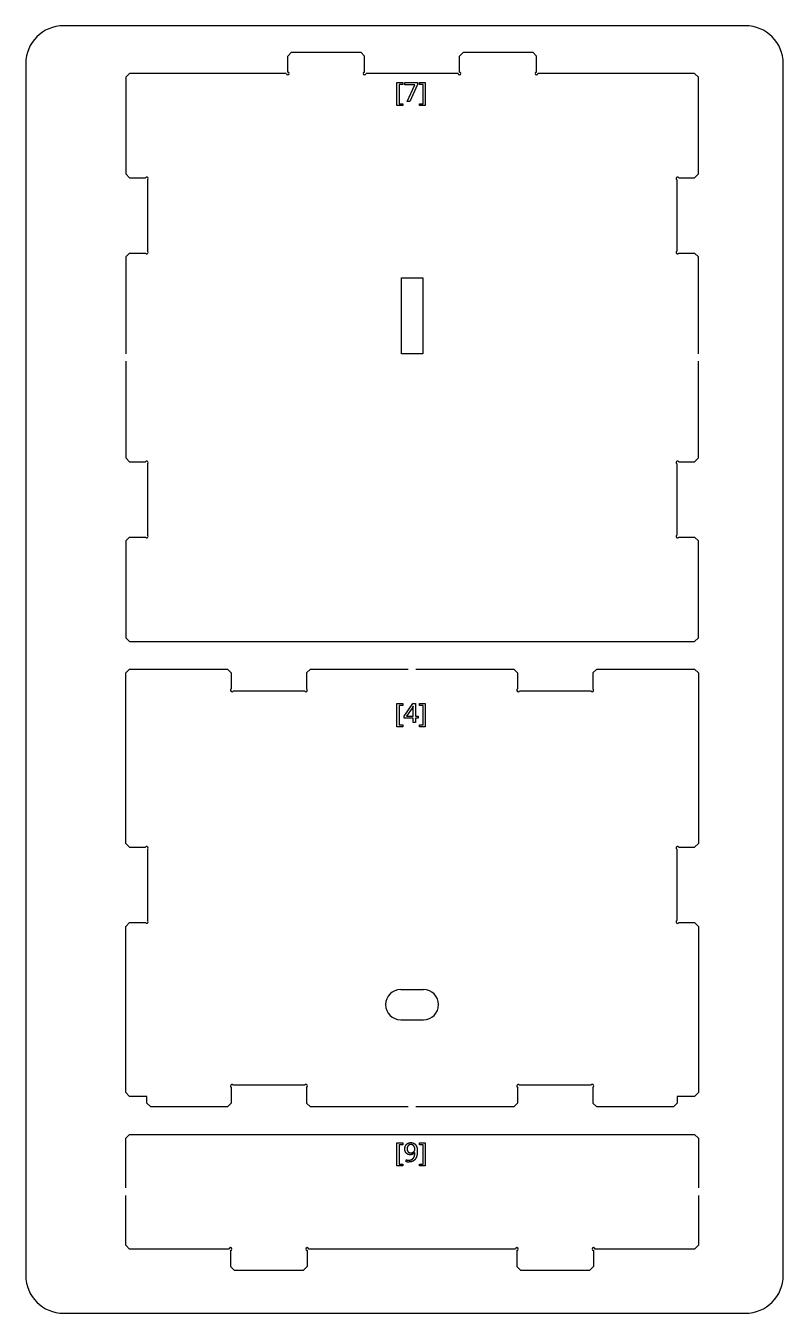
# Model space of a CAD drawing. Header units: millimetres. Extents: x 0 to 201, y 0 to 341.
# Drawn here: x 0 to 100, y 171 to 341 of the extents above; entities that cross this region are included whole.
import ezdxf

# ---------------------------------------------------------------- set-up
doc = ezdxf.new("R2010")
doc.units = ezdxf.units.MM
for name, color, linetype in [('Sketch', 7, 'CONTINUOUS'), ('Sketch004', 7, 'CONTINUOUS'), ('Sketch007', 7, 'CONTINUOUS'), ('Sketch009', 7, 'CONTINUOUS'), ('Sketch012', 7, 'CONTINUOUS')]:
    doc.layers.add(name, color=color, linetype=linetype)

msp = doc.modelspace()

# ---------------------------------------------------------------- linework, layer by layer
at = {"layer": 'Sketch'}
for p, q in [((95, 341), (5, 341)), ((0, 336), (0, 176)), ((100, 176), (100, 336)), ((5, 171), (95, 171))]:
    msp.add_line(p, q, dxfattribs=at)
for centre, start, end in [((5, 336), 90, 180), ((95, 336), 0, 90), ((5, 176), 180, -90), ((95, 176), -90, 0)]:
    msp.add_arc(centre, 5, start, end, dxfattribs=at)
at = {"layer": 'Sketch004'}
for p, q in [((13.7, 256.04), (13.2, 255.54)), ((13.2, 233.03), (13.2, 255.54)), ((13.7, 256.04), (26.62, 256.04)), ((26.62, 256.04), (27.12, 255.54)), ((27.12, 255.54), (27.12, 253.44)), ((37.57, 256.04), (37.08, 255.54)), ((37.08, 255.54), (37.08, 253.44)), ((37.57, 256.04), (50.5, 256.04)), ((51.5, 256.04), (64.42, 256.04)), ((64.92, 255.54), (64.42, 256.04)), ((64.92, 255.54), (64.92, 253.44)), ((75.37, 256.04), (74.88, 255.54)), ((74.88, 255.54), (74.88, 253.44)), ((75.37, 256.04), (88.3, 256.04)), ((88.8, 255.54), (88.3, 256.04)), ((88.8, 255.54), (88.8, 233.03)), ((27.4, 253.17), (36.8, 253.17)), ((65.2, 253.17), (74.6, 253.17)), ((13.2, 233.03), (13.7, 232.53)), ((88.3, 232.53), (88.8, 233.03)), ((13.7, 232.53), (15.79, 232.53)), ((16.07, 232.26), (16.07, 222.86)), ((85.94, 232.26), (85.94, 222.86)), ((86.21, 232.53), (88.3, 232.53)), ((13.7, 222.58), (13.2, 222.08)), ((13.2, 200.14), (13.2, 222.08)), ((13.7, 222.58), (15.79, 222.58)), ((86.21, 222.58), (88.3, 222.58)), ((88.8, 222.08), (88.3, 222.58)), ((88.8, 222.08), (88.8, 200.14)), ((49.5, 213.75), (52.5, 213.75)), ((49.5, 209.75), (52.5, 209.75)), ((27.12, 200.83), (27.12, 198.74)), ((36.81, 201.11), (27.39, 201.11)), ((37.08, 200.83), (37.08, 198.74)), ((64.92, 200.83), (64.92, 198.74)), ((74.61, 201.11), (65.19, 201.11)), ((74.88, 200.83), (74.88, 198.74)), ((13.7, 199.64), (13.2, 200.14)), ((16, 199.64), (13.7, 199.64)), ((16, 198.74), (16, 199.64)), ((88.3, 199.64), (86, 199.64)), ((86, 199.64), (86, 198.74)), ((88.3, 199.64), (88.8, 200.14)), ((16, 198.74), (16.5, 198.24)), ((26.62, 198.24), (16.5, 198.24)), ((27.12, 198.74), (26.62, 198.24)), ((37.08, 198.74), (37.57, 198.24)), ((50.5, 198.24), (37.57, 198.24)), ((64.42, 198.24), (51.5, 198.24)), ((64.92, 198.74), (64.42, 198.24)), ((74.88, 198.74), (75.37, 198.24)), ((85.5, 198.24), (75.37, 198.24)), ((85.5, 198.24), (86, 198.74))]:
    msp.add_line(p, q, dxfattribs=at)
for centre, radius, start, end in [((27.23, 253.27), 0.2, 120, -90), ((36.97, 253.27), 0.2, -90, 60), ((65.03, 253.27), 0.2, 120, -90), ((74.77, 253.27), 0.2, -90, 60), ((27.23, 253.27), 0.2, -90, -30), ((36.97, 253.27), 0.2, -150, -90), ((65.03, 253.27), 0.2, -90, -30), ((74.77, 253.27), 0.2, -150, -90), ((15.96, 232.43), 0.2, 0, 150), ((15.96, 232.43), 0.2, -60, 0), ((86.04, 232.43), 0.2, 30, -120), ((15.96, 222.68), 0.2, 0, 60), ((86.04, 222.68), 0.2, 120, -30), ((15.96, 222.68), 0.2, -150, 0), ((49.5, 211.75), 2, 90, -90), ((52.5, 211.75), 2, -90, 90)]:
    msp.add_arc(centre, radius, start, end, dxfattribs=at)
for centre, start_param, end_param in [((27.22, 201.01), 5.235988, 1.570796), ((27.22, 201.01), 1.570796, 2.617994), ((36.98, 201.01), 4.712389, 1.047198), ((36.98, 201.01), 3.665191, 4.712389), ((65.02, 201.01), 5.235988, 1.570796), ((65.02, 201.01), 1.570796, 2.617994), ((74.78, 201.01), 4.712389, 1.047198), ((74.78, 201.01), 3.665191, 4.712389)]:
    msp.add_ellipse(centre, major_axis=(0, 0.208), ratio=0.939693, start_param=start_param, end_param=end_param, dxfattribs=at)
at = {"layer": 'Sketch007'}
for p, q in [((35.09, 337.5), (34.59, 337)), ((34.59, 334.89), (34.59, 337)), ((35.09, 337.5), (44.23, 337.5)), ((44.73, 337), (44.23, 337.5)), ((44.73, 334.89), (44.73, 337)), ((57.77, 337.5), (57.27, 337)), ((57.27, 334.89), (57.27, 337)), ((57.77, 337.5), (66.92, 337.5)), ((67.42, 337), (66.92, 337.5)), ((67.42, 334.89), (67.42, 337)), ((13.7, 334.7), (13.2, 334.2)), ((13.2, 334.2), (13.2, 321.43)), ((34.4, 334.7), (13.7, 334.7)), ((57.08, 334.7), (44.92, 334.7)), ((88.3, 334.7), (67.6, 334.7)), ((88.8, 334.2), (88.3, 334.7)), ((88.8, 321.43), (88.8, 334.2)), ((13.2, 321.43), (13.7, 320.93)), ((88.3, 320.93), (88.8, 321.43)), ((13.7, 320.93), (15.79, 320.93)), ((16.07, 320.65), (16.07, 311.25)), ((85.94, 320.65), (85.94, 311.25)), ((86.21, 320.93), (88.3, 320.93)), ((13.7, 310.98), (13.2, 310.48)), ((13.2, 310.48), (13.2, 297.7)), ((13.7, 310.98), (15.79, 310.98)), ((86.21, 310.98), (88.3, 310.98)), ((88.8, 310.48), (88.3, 310.98)), ((88.8, 297.7), (88.8, 310.48)), ((49.6, 297.7), (49.6, 307.7)), ((49.6, 307.7), (52.4, 307.7)), ((52.4, 307.7), (52.4, 297.7)), ((52.4, 297.7), (49.6, 297.7)), ((13.2, 296.7), (13.2, 283.93)), ((88.8, 283.93), (88.8, 296.7)), ((13.2, 283.93), (13.7, 283.43)), ((88.3, 283.43), (88.8, 283.93)), ((13.7, 283.43), (15.79, 283.43)), ((16.07, 283.15), (16.07, 273.75)), ((85.94, 283.15), (85.94, 273.75)), ((86.21, 283.43), (88.3, 283.43)), ((13.2, 272.98), (13.7, 273.48)), ((13.2, 272.98), (13.2, 260.2)), ((13.7, 273.48), (15.79, 273.48)), ((86.21, 273.48), (88.3, 273.48)), ((88.8, 272.98), (88.3, 273.48)), ((88.8, 260.2), (88.8, 272.98)), ((13.7, 259.7), (13.2, 260.2)), ((88.3, 259.7), (88.8, 260.2)), ((13.7, 259.7), (88.3, 259.7))]:
    msp.add_line(p, q, dxfattribs=at)
for centre, radius, start, end in [((34.59, 334.7), 0.187, 180, 0), ((34.59, 334.7), 0.187, 0, 90), ((44.73, 334.7), 0.187, 90, 180), ((44.73, 334.7), 0.187, 180, 0), ((57.27, 334.7), 0.187, 180, 0), ((57.27, 334.7), 0.187, 0, 90), ((67.42, 334.7), 0.187, 90, 180), ((67.42, 334.7), 0.187, 180, 0), ((15.96, 320.82), 0.2, 0, 150), ((15.96, 320.82), 0.2, -60, 0), ((86.04, 320.82), 0.2, 30, -120), ((15.96, 311.08), 0.2, 0, 60), ((86.04, 311.08), 0.2, 120, -30), ((15.96, 311.08), 0.2, -150, 0), ((15.96, 283.32), 0.2, 0, 150), ((15.96, 283.32), 0.2, -60, 0), ((86.04, 283.32), 0.2, 30, -120), ((15.96, 273.58), 0.2, 0, 60), ((86.04, 273.58), 0.2, 120, -30), ((15.96, 273.58), 0.2, -150, 0)]:
    msp.add_arc(centre, radius, start, end, dxfattribs=at)
at = {"layer": 'Sketch009'}
for p, q in [((13.7, 194.6), (13.2, 194.1)), ((13.2, 187.54), (13.2, 194.1)), ((13.7, 194.6), (88.3, 194.6)), ((88.3, 194.6), (88.8, 194.1)), ((88.8, 194.1), (88.8, 187.54)), ((13.2, 179.98), (13.2, 186.54)), ((88.8, 186.54), (88.8, 179.98)), ((13.2, 179.98), (13.7, 179.48)), ((26.84, 179.48), (13.7, 179.48)), ((27.02, 179.29), (27.02, 177.18)), ((37.17, 179.29), (37.17, 177.18)), ((64.64, 179.48), (37.36, 179.48)), ((64.83, 179.29), (64.83, 177.18)), ((74.97, 179.29), (74.97, 177.18)), ((88.3, 179.48), (75.16, 179.48)), ((88.8, 179.98), (88.3, 179.48)), ((27.02, 177.18), (27.52, 176.68)), ((36.67, 176.68), (37.17, 177.18)), ((64.83, 177.18), (65.33, 176.68)), ((74.97, 177.18), (74.47, 176.68)), ((27.52, 176.68), (36.67, 176.68)), ((65.33, 176.68), (74.47, 176.68))]:
    msp.add_line(p, q, dxfattribs=at)
for centre, start, end in [((27.02, 179.48), 0, 180), ((27.02, 179.48), -90, 0), ((37.17, 179.48), 0, 180), ((37.17, 179.48), 180, -90), ((64.83, 179.48), 0, 180), ((64.83, 179.48), -90, 0), ((74.97, 179.48), 0, 180), ((74.97, 179.48), 180, -90)]:
    msp.add_arc(centre, 0.187, start, end, dxfattribs=at)
at = {"layer": 'Sketch012'}
for p, q in [((49, 330.45), (49, 333.5)), ((49, 333.5), (49.78, 333.5)), ((49.78, 333.25), (49.3, 333.25)), ((49.3, 333.25), (49.3, 330.7)), ((49.78, 333.5), (49.78, 333.25)), ((50.03, 333.22), (50.03, 333.5)), ((50.03, 333.5), (51.7, 333.5)), ((51.37, 333.22), (50.03, 333.22)), ((50.35, 331), (51.37, 333.22)), ((51.7, 333.26), (50.69, 331)), ((51.7, 333.5), (51.7, 333.26)), ((51.97, 333.25), (51.97, 333.5)), ((51.97, 333.5), (52.75, 333.5)), ((52.45, 333.25), (51.97, 333.25)), ((52.45, 330.7), (52.45, 333.25)), ((52.75, 333.5), (52.75, 330.45)), ((49.78, 330.45), (49, 330.45)), ((49.3, 330.7), (49.78, 330.7)), ((49.78, 330.7), (49.78, 330.45)), ((50.69, 331), (50.35, 331)), ((51.97, 330.7), (52.45, 330.7)), ((51.97, 330.45), (51.97, 330.7)), ((52.75, 330.45), (51.97, 330.45)), ((49, 248.45), (49, 251.5)), ((49, 251.5), (49.78, 251.5)), ((49.78, 251.25), (49.3, 251.25)), ((49.3, 251.25), (49.3, 248.7)), ((49.78, 251.5), (49.78, 251.25)), ((49.95, 249.83), (51.12, 251.51)), ((51, 250.91), (50.25, 249.84)), ((51.12, 251.51), (51.44, 251.51)), ((51.14, 249.84), (51.14, 250.63)), ((51.16, 251.18), (51.15, 251.18)), ((51.44, 251.51), (51.44, 249.84)), ((51.97, 251.25), (51.97, 251.5)), ((51.97, 251.5), (52.75, 251.5)), ((52.45, 251.25), (51.97, 251.25)), ((52.45, 248.7), (52.45, 251.25)), ((52.75, 251.5), (52.75, 248.45)), ((49.78, 248.45), (49, 248.45)), ((49.3, 248.7), (49.78, 248.7)), ((49.78, 248.7), (49.78, 248.45)), ((49.95, 249.57), (49.95, 249.83)), ((51.14, 249.57), (49.95, 249.57)), ((50.25, 249.84), (51.14, 249.84)), ((51.14, 249), (51.14, 249.57)), ((51.44, 249), (51.14, 249)), ((51.44, 249.84), (51.81, 249.84)), ((51.81, 249.57), (51.44, 249.57)), ((51.44, 249.57), (51.44, 249)), ((51.81, 249.84), (51.81, 249.57)), ((51.97, 248.7), (52.45, 248.7)), ((51.97, 248.45), (51.97, 248.7)), ((52.75, 248.45), (51.97, 248.45)), ((49, 190.45), (49, 193.5)), ((49, 193.5), (49.78, 193.5)), ((49.78, 193.25), (49.3, 193.25)), ((49.3, 193.25), (49.3, 190.7)), ((49.78, 193.5), (49.78, 193.25)), ((51.38, 192.23), (51.36, 192.23)), ((51.97, 193.25), (51.97, 193.5)), ((51.97, 193.5), (52.75, 193.5)), ((52.45, 193.25), (51.97, 193.25)), ((52.45, 190.7), (52.45, 193.25)), ((52.75, 193.5), (52.75, 190.45)), ((49.78, 190.45), (49, 190.45)), ((49.3, 190.7), (49.78, 190.7)), ((49.78, 190.7), (49.78, 190.45)), ((50.23, 191), (50.23, 191.26)), ((51.97, 190.7), (52.45, 190.7)), ((51.97, 190.45), (51.97, 190.7)), ((52.75, 190.45), (51.97, 190.45))]:
    msp.add_line(p, q, dxfattribs=at)
for points in [[(51.08, 251.04), (51.03, 250.96), (51, 250.91)], [(51.15, 251.18), (51.12, 251.12), (51.08, 251.04)], [(51.14, 250.63), (51.14, 250.81), (51.15, 250.94)], [(51.15, 250.94), (51.16, 251.07), (51.16, 251.18)], [(50.05, 192.69), (50.05, 192.95), (50.15, 193.14)], [(50.25, 192.13), (50.05, 192.33), (50.05, 192.69)], [(50.15, 193.14), (50.25, 193.33), (50.43, 193.43)], [(50.77, 191.93), (50.44, 191.93), (50.25, 192.13)], [(50.49, 193.13), (50.35, 192.99), (50.35, 192.69)], [(50.35, 192.69), (50.35, 192.45), (50.47, 192.31)], [(50.43, 193.43), (50.6, 193.53), (50.85, 193.53)], [(50.47, 192.31), (50.59, 192.18), (50.83, 192.18)], [(50.85, 193.28), (50.63, 193.28), (50.49, 193.13)], [(50.83, 192.18), (51, 192.18), (51.12, 192.24)], [(50.85, 193.53), (51.08, 193.53), (51.28, 193.41)], [(51.14, 193.18), (51.02, 193.28), (50.85, 193.28)], [(51.12, 192.24), (51.24, 192.31), (51.31, 192.42)], [(51.32, 192.93), (51.26, 193.08), (51.14, 193.18)], [(51.36, 192.23), (51.28, 192.11), (51.14, 192.02)], [(51.28, 193.41), (51.47, 193.29), (51.58, 193.05)], [(51.31, 192.42), (51.38, 192.52), (51.38, 192.64)], [(51.38, 192.64), (51.38, 192.79), (51.32, 192.93)], [(51.33, 191.84), (51.37, 192.02), (51.38, 192.23)], [(51.58, 193.05), (51.69, 192.81), (51.69, 192.43)], [(51.69, 192.43), (51.69, 192.16), (51.65, 191.9)], [(50.23, 191.26), (50.37, 191.22), (50.54, 191.22)], [(50.38, 190.97), (50.29, 190.98), (50.23, 191)], [(50.54, 190.97), (50.47, 190.97), (50.38, 190.97)], [(50.54, 191.22), (50.78, 191.22), (50.94, 191.3)], [(51.12, 191.09), (50.9, 190.97), (50.54, 190.97)], [(51.14, 192.02), (50.99, 191.93), (50.77, 191.93)], [(50.94, 191.3), (51.1, 191.38), (51.2, 191.52)], [(51.47, 191.43), (51.35, 191.22), (51.12, 191.09)], [(51.2, 191.52), (51.29, 191.65), (51.33, 191.84)], [(51.65, 191.9), (51.6, 191.64), (51.47, 191.43)]]:
    msp.add_open_spline(points, degree=2, dxfattribs=at)

doc.saveas('drawing.dxf')
